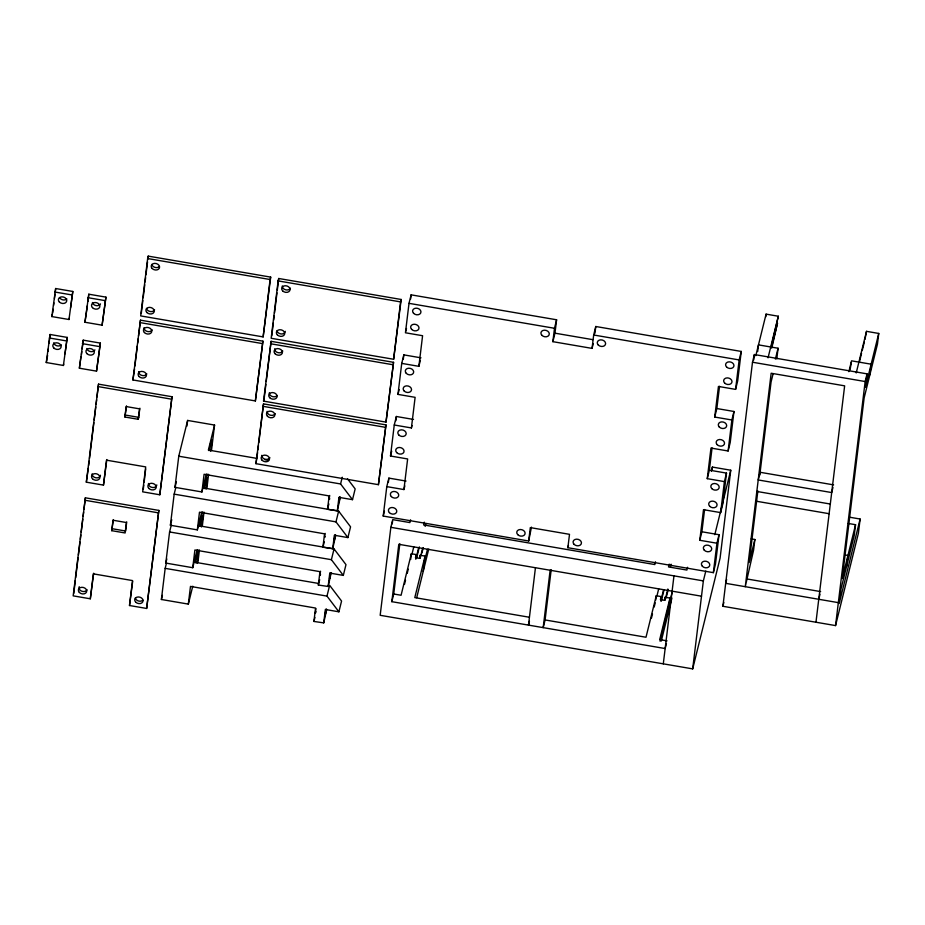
<?xml version="1.0" encoding="UTF-8"?>
<svg xmlns="http://www.w3.org/2000/svg" width="925" height="925" viewBox="0 0 925 925"><rect width="100%" height="100%" fill="white"/><g stroke="black" fill="none" stroke-linecap="round" stroke-linejoin="round"><path stroke-width="1.39" d="M63.732 364.092L63.397 365.467L46.25 362.531L50.089 334.48L67.236 337.417L64.981 353.87M69.317 318.119L68.97 319.507L51.823 316.57L55.662 288.519L72.809 291.456L70.554 307.898M47.117 359.039L47.58 355.212M48.042 351.373L48.354 348.817M49.048 343.083L50.089 334.48M52.69 313.078L53.153 309.251M53.615 305.412L53.928 302.857M54.448 298.555L54.968 294.254M55.315 291.387L55.662 288.519M63.397 365.467L67.236 337.417M68.97 319.507L72.809 291.456M79.377 368.208L83.227 340.157L100.362 343.106L96.524 371.145L79.377 368.208L80.961 356.611M84.95 322.247L88.8 294.196L105.936 297.133L102.097 325.184L84.95 322.247L87.401 305.666M81.481 354.506L81.828 351.639M82.175 348.771L83.227 340.157M87.933 301.365L88.8 294.196M96.524 371.145L100.362 343.106M102.097 325.184L105.936 297.133M86.326 482.179L98.524 384.141L172.004 396.733L159.805 494.783L142.658 491.834L145.688 466.894L106.502 460.176L103.473 485.116L86.326 482.179L88.314 468.351M88.661 465.495L89.182 461.217M89.528 458.361L93.853 422.679M94.2 419.823L95.761 406.977M96.108 404.121L96.628 399.843M96.963 396.987L98.524 384.141M90.315 598.799L93.344 573.858L132.529 580.576L129.5 605.517L146.647 608.453L158.846 510.415L85.366 497.812L73.168 595.862L90.315 598.799L93.668 573.222M73.769 593.445L75.33 580.599M75.677 577.743L78.093 557.763M78.44 554.908L80.001 542.062M80.348 539.206L80.868 534.928M81.215 532.072L82.776 519.226M83.123 516.37L83.632 512.092M83.978 509.236L85.366 497.812M106.826 459.552L103.473 485.116M124.91 417.013L126.182 406.561L139.548 408.862L138.287 419.303L124.91 417.013L126.505 405.913M111.752 530.684L113.023 520.232L126.39 522.533L125.129 532.973L111.752 530.684L113.347 519.596M132.911 379.955L140.473 320.166L262.92 341.152L255.369 400.941L132.911 379.955L134.553 368.936M147.642 258.537L140.681 315.911L263.139 336.908L270.69 277.118L148.231 256.121L147.642 258.537L270.1 279.523L270.69 277.118M134.9 366.057L137.339 345.985M137.686 343.117L138.207 338.804M138.553 335.937L140.473 320.166M141.271 313.494L142.843 300.59M143.19 297.723L144.751 284.808M145.098 281.94L145.63 277.639M145.977 274.771L147.537 261.856M147.884 258.988L148.231 256.121M138.287 419.303L139.883 408.214M126.725 521.885L125.615 531.019L112.237 528.73M143.259 489.429L143.78 485.128M144.127 482.26L144.82 476.525M144.878 475.542L145.688 468.917M132.691 581.27L129.5 605.517M159.805 494.783L172.004 396.733M146.647 608.453L158.846 510.415M192.758 586.219L188.33 604.106L161.389 599.493L165.17 568.355L166.523 562.851M197.175 549.808L192.747 567.707L165.806 563.082L169.576 531.956L171.287 525.076M201.754 511.999L197.337 529.886L170.397 525.261L174.166 494.135L175.866 487.255M206.356 474.074L201.927 491.961L174.987 487.348L178.768 456.21L187.625 420.436L214.565 425.061L211.467 450.521M186.931 426.101L187.625 420.436M188.33 604.106L190.481 586.404L315.552 608.06L313.922 621.45L323.727 622.872L326.722 609.436M192.747 567.707L194.898 550.005L319.969 571.65L318.339 585.039L328.144 586.473L331.138 573.038M197.337 529.886L199.476 512.184L324.548 533.829L322.929 547.218L332.734 548.652L335.717 535.217M201.927 491.961L204.078 474.271L329.15 495.916L327.531 509.305L337.336 510.739L340.319 497.292M197.869 562.666L199.418 549.936M202.286 526.267L203.997 512.115M206.876 488.446L208.588 474.294M255.369 400.941L262.92 341.152M263.139 336.908L270.1 279.523M255.959 463.679L263.509 403.89L385.968 424.887L378.417 484.677L255.959 463.679L257.589 452.66M263.544 401.126L271.094 341.325L393.553 362.322L386.002 422.112L263.544 401.126L264.145 398.71M278.124 280.899L271.164 338.284L393.622 359.27L401.184 299.48L278.726 278.494L278.124 280.899L400.583 301.897L401.184 299.48M257.948 449.793L258.468 445.492M258.815 442.624L263.509 403.89M264.319 397.276L265.88 384.361M266.227 381.493L271.094 341.325M271.765 335.868L273.326 322.952M273.673 320.085L274.193 315.783M274.54 312.916L276.98 292.832M277.327 289.964L278.726 278.494M323.727 622.872L325.357 609.494L338.897 611.807L341.568 601.053L329.647 585.34L326.976 596.105L338.897 611.807M328.144 586.473L329.774 573.084L343.314 575.408L345.985 564.643L334.052 548.93L199.187 525.816L202.621 511.907M332.734 548.652L334.353 535.263L347.904 537.587L350.563 526.822L338.642 511.12L203.766 487.995L207.212 474.097M337.336 510.739L338.955 497.349L352.506 499.662L355.165 488.909L347.499 478.803M378.417 484.677L385.968 424.887M386.002 422.112L393.553 362.322M393.622 359.27L400.583 301.897M531.447 527.134L528.695 540.998L383.216 516.058L386.789 486.619L388.893 478.109L406.029 481.058M386.789 486.619L403.924 489.556L407.636 458.95L390.5 456.013L394.258 425.003L396.363 416.493L413.51 419.441M394.258 425.003L411.405 427.94L415.117 397.334L397.97 394.397L401.728 363.386L403.832 354.876L420.979 357.825M401.728 363.386L418.875 366.323L422.586 335.717L405.439 332.78L409.012 303.342L411.116 294.844L556.596 319.784L554.977 333.173L552.873 341.672L592.058 348.39L593.26 343.533M388.373 482.318L388.893 478.109M395.854 420.725L396.363 416.493M403.323 359.108L403.832 354.876M410.608 299.053L411.116 294.844M410.584 519.815L409.891 522.579L392.755 519.642L390.847 527.319L380.175 615.298L692.686 668.879L720.078 558.203L730.75 470.224L712.377 467.067L711.348 471.253M392.235 523.897L392.582 521.053M666.428 643.418L665.156 648.541L391.83 601.678L398.791 544.305L701.508 596.197M391.83 601.678L393.726 594L399.82 543.796M410.654 559.486L411.347 553.74L416.25 554.584L415.73 558.885M419.823 558.122L420.17 555.254L425.072 556.098L423.211 571.396M528.695 540.998L530.314 527.608L569.499 534.326L567.881 547.716L713.36 572.656L715.464 564.158L719.037 534.719L701.89 531.771L699.786 540.281L716.933 543.218L719.037 534.719M552.873 341.672L554.491 328.283L556.596 319.784M535.448 567.73L528.487 625.115L529.447 621.265M550.144 570.251L543.183 627.636L545.091 619.947L551.184 569.742M592.058 348.39L593.677 335L595.781 326.502L741.26 351.442L737.688 380.88L735.583 389.379L718.447 386.442L714.736 417.048L731.872 419.985L733.976 411.486L716.84 408.538L714.736 417.048M594.972 333.197L595.781 326.502M655.744 600.036L656.264 595.735L661.167 596.579L660.82 599.446M664.74 600.117L665.087 597.249L669.978 598.082L668.128 613.391M663.294 663.838L673.967 575.859M699.786 540.281L703.497 509.675L720.644 512.612L722.749 504.113L726.507 473.103L709.359 470.154L707.255 478.664L724.402 481.601L726.507 473.103M707.255 478.664L710.967 448.058L728.114 450.995L730.218 442.497L733.976 411.486M701.89 531.771L704.584 509.525M709.359 470.154L712.065 447.908M716.84 408.538L719.534 386.292M712.042 469.912L712.377 467.067M692.686 668.879L703.358 580.9L705.787 571.095M713.36 572.656L716.933 543.218M720.644 512.612L724.402 481.601M728.114 450.995L731.872 419.985M735.583 389.379L739.156 359.941L741.26 351.442M850.26 517.329L860.123 519.029L858.377 533.367L835.553 625.589L722.899 606.28L752.499 362.23L754.395 354.541L867.06 373.862L865.442 387.251L878.75 333.451L866.505 331.347L856.215 372.937M753.748 359.894L754.395 354.541M757.668 351.569L758.477 344.875L778.075 348.239L776.78 358.946M765.761 316.812L766.085 314.13L778.33 316.234L770.953 348.008M815.966 622.236L844.641 385.841L771.161 373.238L745.272 586.681L753.574 550.202L754.881 539.495L751.204 538.87M757.864 490.921L749.169 562.55L754.881 539.495M759.772 475.149L771.068 382.002L773.08 373.862M850.075 369.769L851.393 362.103M866.505 331.347L865.002 339.371M835.553 625.589L865.164 381.539L867.06 373.862M846.641 566.158L847.947 555.451L845.219 554.988M869.847 374.903L871.142 364.196L851.543 360.831L848.861 371.677M848.202 523.446L855.556 524.706L854.249 535.425L840.941 589.213L839.195 603.562L860.123 519.029M878.75 333.451L877.455 344.158L864.135 397.958L842.236 578.507L855.556 524.706M319.865 575.338L320.536 571.211M329.173 498.667L329.716 495.476M324.583 536.581L325.114 533.39M339.995 496.979L338.816 502.784L339.498 497.153M335.405 534.893L334.214 540.697L334.896 535.066M330.815 572.714L329.554 578.541L330.306 572.887M326.398 609.124L325.207 614.928L325.889 609.298M315.922 608.673L315.367 613.275L315.887 611.587M329.485 499.442L329.682 498.494M324.883 537.367L325.08 536.408M320.304 575.188L320.501 574.228M51.823 316.57L52.401 314.246M46.25 362.531L46.828 360.207M174.987 487.348L176.351 481.844M170.397 525.261L171.749 519.757M165.806 563.082L166.824 558.954M161.389 599.493L162.407 595.365M214.565 425.061L208.368 450.07L256.641 458.349M197.869 549.704L194.77 562.215L318.281 583.398M327.531 509.305L328.861 503.928M322.929 547.218L324.259 541.842M352.506 499.662L340.585 483.96L342.25 477.231M318.339 585.039L319.668 579.663M347.904 537.587L335.983 521.873L338.642 511.12M313.922 621.45L314.928 617.414M343.314 575.408L331.393 559.694L334.052 548.93M405.867 331.081L406.503 328.502M397.97 394.397L399.172 389.541M390.5 456.013L391.703 451.157M418.875 366.323L420.378 360.253M383.216 516.058L384.418 511.19M411.405 427.94L412.007 425.512M403.924 489.556L404.826 485.914M411.347 553.74L401.08 595.261L393.726 594M404.491 584.392L405.52 580.241M407.231 573.315L408.26 569.164M412.041 553.89L413.764 546.906M416.25 554.584L415.487 557.659L419.407 558.33L420.17 555.254M424.297 522.163L423.604 524.926L654.808 564.562L655.49 561.799M415.903 558.92L418.667 547.75M416.678 557.752L419.349 546.929M425.176 526.394L425.858 523.631M420.17 558.203L422.586 548.421M421.927 553.011L423.268 547.6M425.072 556.098L414.793 597.608L528.984 617.183M424.367 561.833L427.489 549.253M416.701 597.689L428.749 549.045M567.881 547.716L568.482 545.288M656.264 595.735L645.997 637.244L545.091 619.947M651.466 618.073L652.495 613.923M654.206 607.008L655.224 602.857M656.958 595.885L658.681 588.89M661.167 596.579L660.404 599.643L664.323 600.313L665.087 597.249M669.214 564.146L668.521 566.921L686.893 570.066L687.587 567.279M660.82 600.915L663.583 589.734M661.259 601.1L663.93 590.277M670.44 567.002L671.122 564.227M665.075 600.186L667.85 589.005M666.173 597.712L668.185 589.595M669.978 598.082L659.71 639.591L667.052 640.852M660.045 641.187L672.394 591.248M661.282 641.06L671.932 598.013M755.794 355.732L766.085 314.13M714.805 534.673L730.75 470.224M768.039 357.825L778.33 316.234M771.623 346.875L777.497 323.126L771.843 347.904M775.393 359.085L778.075 348.239M726.634 579.489L725.674 583.328L838.339 602.638M722.899 606.28L723.847 602.429M859.475 361.721L861.545 353.338M862.239 350.552L864.308 342.158M832.962 487.44L831.691 492.562L758.222 479.959L760.119 472.282L833.598 484.873M818.752 599.284L820.013 594.162M409.012 303.342L554.491 328.283M593.677 335L739.156 359.941M752.499 362.23L865.164 381.539M554.977 333.173L592.763 339.648M54.806 292.011L71.953 294.948M87.933 297.688L105.08 300.625M270.505 343.742L392.963 364.739M139.872 322.571L262.33 343.568M49.233 337.972L66.369 340.909M82.36 343.649L99.507 346.586M262.908 406.306L385.367 427.304M756.823 491.441L830.303 504.033M97.934 386.558L171.403 399.149M755.91 501.153L829.135 513.71M125.395 415.059L138.773 417.348M265.163 459.806L267.996 460.292M178.768 456.21L340.585 483.96M747.18 579.004L820.648 591.595M390.847 527.319L703.358 580.9M174.166 494.135L335.983 521.873M84.776 500.228L158.244 512.82M169.576 531.956L331.393 559.694M165.17 568.355L326.976 596.105M290.404 288.184A4.232 3.261 13.9 0 1 285.548 289.779A4.232 3.261 13.9 0 1 282.322 285.941M285.305 331.358A4.232 3.261 13.9 0 1 281.293 333.96A4.232 3.261 13.9 0 1 277.026 330.792M282.784 351.026A4.232 3.261 13.9 0 1 277.928 352.622A4.232 3.261 13.9 0 1 274.69 348.783M276.933 395.727A4.232 3.261 13.9 0 1 272.066 396.443A4.232 3.261 13.9 0 1 269.36 392.767M275.188 413.591A4.232 3.261 13.9 0 1 270.331 415.186A4.232 3.261 13.9 0 1 267.105 411.347M269.857 457.574A4.232 3.261 13.9 0 1 265.001 459.182A4.232 3.261 13.9 0 1 261.775 455.331M159.401 266.527A4.232 3.261 13.9 0 1 155.065 267.418A4.232 3.261 13.9 0 1 151.873 264.434M154.579 309.806A4.232 3.261 13.9 0 1 150.266 311.528A4.232 3.261 13.9 0 1 146.532 308.43M152.151 329.855A4.232 3.261 13.9 0 1 147.295 331.451A4.232 3.261 13.9 0 1 144.069 327.612M146.809 373.85A4.232 3.261 13.9 0 1 141.953 375.446A4.232 3.261 13.9 0 1 138.727 371.596M199.892 526.418A13.69 0.821 -80.3 0 1 202.587 515.549A13.69 0.821 -80.3 0 1 201.43 526.972M204.483 488.597A13.69 0.821 -80.3 0 1 207.165 477.728A13.69 0.821 -80.3 0 1 206.021 489.163M209.085 450.683A13.69 0.821 -80.3 0 1 211.767 439.814A13.69 0.821 -80.3 0 1 210.623 451.238M195.476 562.828A13.69 0.821 -80.3 0 1 198.17 551.959A13.69 0.821 -80.3 0 1 197.025 563.383M66.831 298.925A4.232 3.261 13.9 0 1 59.628 297.688M100.478 303.897A4.232 3.261 13.9 0 1 96.165 305.608A4.232 3.261 13.9 0 1 92.431 302.51M61.258 344.886A4.232 3.261 13.9 0 1 56.922 345.777A4.232 3.261 13.9 0 1 53.731 342.793M94.905 349.858A4.232 3.261 13.9 0 1 90.592 351.581A4.232 3.261 13.9 0 1 86.858 348.482M100.478 475.253A4.232 3.261 13.9 0 1 95.922 477.797A4.232 3.261 13.9 0 1 92.153 473.831M156.811 484.92A4.232 3.261 13.9 0 1 152.243 487.452A4.232 3.261 13.9 0 1 148.474 483.486M87.077 589.745A4.232 3.261 13.9 0 1 81.689 591.179A4.232 3.261 13.9 0 1 79.238 586.693M142.889 600.117A4.232 3.261 13.9 0 1 138.553 601.007A4.232 3.261 13.9 0 1 135.362 598.024M709.66 506.241A4.232 3.261 13.9 0 0 716.806 505.987A4.232 3.261 13.9 0 0 712.181 501.119A4.232 3.261 13.9 0 0 709.66 506.241M704.318 550.236A4.232 3.261 13.9 0 0 711.464 549.97A4.232 3.261 13.9 0 0 706.85 545.114A4.232 3.261 13.9 0 0 704.318 550.236M711.799 488.62A4.232 3.261 13.9 0 0 718.933 488.354A4.232 3.261 13.9 0 0 714.32 483.498A4.232 3.261 13.9 0 0 711.799 488.62M717.129 444.624A4.232 3.261 13.9 0 0 724.275 444.358A4.232 3.261 13.9 0 0 719.662 439.502A4.232 3.261 13.9 0 0 717.129 444.624M719.268 427.003A4.232 3.261 13.9 0 0 726.414 426.737A4.232 3.261 13.9 0 0 721.801 421.881A4.232 3.261 13.9 0 0 719.268 427.003M724.61 383.008A4.232 3.261 13.9 0 0 731.744 382.742A4.232 3.261 13.9 0 0 727.131 377.886A4.232 3.261 13.9 0 0 724.61 383.008M598.221 344.956A4.232 3.261 13.9 0 0 605.355 344.701A4.232 3.261 13.9 0 0 600.741 339.845A4.232 3.261 13.9 0 0 598.221 344.956M541.888 335.301A4.232 3.261 13.9 0 0 549.034 335.035A4.232 3.261 13.9 0 0 544.409 330.179A4.232 3.261 13.9 0 0 541.888 335.301M411.602 329.346A4.232 3.261 13.9 0 0 418.748 329.092A4.232 3.261 13.9 0 0 414.134 324.236A4.232 3.261 13.9 0 0 411.602 329.346M406.272 373.342A4.232 3.261 13.9 0 0 413.417 373.076A4.232 3.261 13.9 0 0 408.792 368.219A4.232 3.261 13.9 0 0 406.272 373.342M404.132 390.963A4.232 3.261 13.9 0 0 411.278 390.708A4.232 3.261 13.9 0 0 406.653 385.852A4.232 3.261 13.9 0 0 404.132 390.963M398.791 434.958A4.232 3.261 13.9 0 0 405.936 434.692A4.232 3.261 13.9 0 0 401.323 429.836A4.232 3.261 13.9 0 0 398.791 434.958M391.321 496.575A4.232 3.261 13.9 0 0 398.467 496.309A4.232 3.261 13.9 0 0 393.853 491.453A4.232 3.261 13.9 0 0 391.321 496.575M396.663 452.579A4.232 3.261 13.9 0 0 403.797 452.325A4.232 3.261 13.9 0 0 399.184 447.469A4.232 3.261 13.9 0 0 396.663 452.579M517.711 534.627A4.232 3.261 13.9 0 0 524.857 534.361A4.232 3.261 13.9 0 0 520.232 529.505A4.232 3.261 13.9 0 0 517.711 534.627M574.043 544.282A4.232 3.261 13.9 0 0 581.189 544.016A4.232 3.261 13.9 0 0 576.564 539.159A4.232 3.261 13.9 0 0 574.043 544.282M702.376 566.285A4.232 3.261 13.9 0 0 709.521 566.019A4.232 3.261 13.9 0 0 704.896 561.163A4.232 3.261 13.9 0 0 702.376 566.285M726.553 366.959A4.232 3.261 13.9 0 0 733.698 366.693A4.232 3.261 13.9 0 0 729.073 361.837A4.232 3.261 13.9 0 0 726.553 366.959M389.379 512.623A4.232 3.261 13.9 0 0 396.513 512.357A4.232 3.261 13.9 0 0 391.899 507.501A4.232 3.261 13.9 0 0 389.379 512.623M413.556 313.297A4.232 3.261 13.9 0 0 420.69 313.043A4.232 3.261 13.9 0 0 416.077 308.175A4.232 3.261 13.9 0 0 413.556 313.297M282.657 290.866A4.232 3.261 13.9 0 0 289.803 290.6A4.232 3.261 13.9 0 0 285.189 285.744A4.232 3.261 13.9 0 0 282.657 290.866M277.327 334.85A4.232 3.261 13.9 0 0 284.472 334.584A4.232 3.261 13.9 0 0 279.847 329.728A4.232 3.261 13.9 0 0 277.327 334.85M275.037 353.697A4.232 3.261 13.9 0 0 282.183 353.442A4.232 3.261 13.9 0 0 277.569 348.586A4.232 3.261 13.9 0 0 275.037 353.697M269.707 397.692A4.232 3.261 13.9 0 0 276.841 397.426A4.232 3.261 13.9 0 0 272.228 392.57A4.232 3.261 13.9 0 0 269.707 397.692M267.452 416.262A4.232 3.261 13.9 0 0 274.598 415.996A4.232 3.261 13.9 0 0 269.973 411.139A4.232 3.261 13.9 0 0 267.452 416.262M262.11 460.257A4.232 3.261 13.9 0 0 269.256 459.991A4.232 3.261 13.9 0 0 264.642 455.135A4.232 3.261 13.9 0 0 262.11 460.257M152.174 268.493A4.232 3.261 13.9 0 0 159.32 268.227A4.232 3.261 13.9 0 0 154.706 263.371A4.232 3.261 13.9 0 0 152.174 268.493M146.844 312.477A4.232 3.261 13.9 0 0 153.978 312.222A4.232 3.261 13.9 0 0 149.364 307.366A4.232 3.261 13.9 0 0 146.844 312.477M144.404 332.538A4.232 3.261 13.9 0 0 151.55 332.272A4.232 3.261 13.9 0 0 146.936 327.415A4.232 3.261 13.9 0 0 144.404 332.538M139.074 376.521A4.232 3.261 13.9 0 0 146.219 376.255A4.232 3.261 13.9 0 0 141.594 371.399A4.232 3.261 13.9 0 0 139.074 376.521M59.339 301.966A4.232 3.261 13.9 0 0 66.484 301.7A4.232 3.261 13.9 0 0 61.871 296.844A4.232 3.261 13.9 0 0 59.339 301.966M92.465 307.643A4.232 3.261 13.9 0 0 99.611 307.377A4.232 3.261 13.9 0 0 94.998 302.521A4.232 3.261 13.9 0 0 92.465 307.643M53.766 347.927A4.232 3.261 13.9 0 0 60.911 347.661A4.232 3.261 13.9 0 0 56.298 342.805A4.232 3.261 13.9 0 0 53.766 347.927M86.892 353.604A4.232 3.261 13.9 0 0 94.038 353.35A4.232 3.261 13.9 0 0 89.424 348.494A4.232 3.261 13.9 0 0 86.892 353.604M92.488 478.757A4.232 3.261 13.9 0 0 99.634 478.491A4.232 3.261 13.9 0 0 95.021 473.635A4.232 3.261 13.9 0 0 92.488 478.757M148.821 488.412A4.232 3.261 13.9 0 0 155.967 488.146A4.232 3.261 13.9 0 0 151.353 483.289A4.232 3.261 13.9 0 0 148.821 488.412M79.33 592.428A4.232 3.261 13.9 0 0 86.476 592.162A4.232 3.261 13.9 0 0 81.862 587.306A4.232 3.261 13.9 0 0 79.33 592.428M135.663 602.082A4.232 3.261 13.9 0 0 142.808 601.817A4.232 3.261 13.9 0 0 138.195 596.96A4.232 3.261 13.9 0 0 135.663 602.082"/></g></svg>
